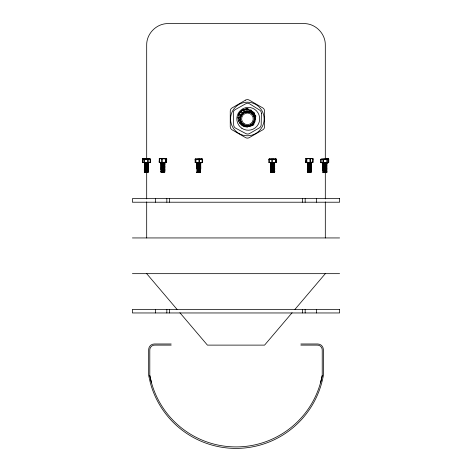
<?xml version="1.0" encoding="UTF-8"?>
<svg xmlns="http://www.w3.org/2000/svg" width="472" height="472" viewBox="0 0 472 472"><rect width="100%" height="100%" fill="white"/><g stroke="black" fill="none" stroke-linecap="round" stroke-linejoin="round"><path stroke-width="0.71" d="M300.853 343.988L317.727 343.988A5.629 5.629 0 0 1 323.355 349.616L323.355 375.553A88.777 88.777 0 0 1 150.379 383.016L148.674 375.553L148.674 349.616A5.629 5.629 0 0 1 154.303 343.988L171.183 343.988M240.342 117.321L240.484 116.047L241.522 114.395M255.381 119.103C257.157 110.177 243.127 105.557 239.044 113.681C237.174 117.233 237.923 122.124 241.086 124.685C244.602 128.36 250.101 126.708 254.001 124.767M240.431 117.363L241.67 114.513L240.661 116.124M240.466 117.375L240.726 116.147M243.05 113.256C257.063 103.917 259.299 132.367 243.582 124.98A7.222 7.222 0 0 1 244.036 112.483L246.425 111.711L248.933 111.805L246.413 111.646L243.918 112.253L242.891 113.05M244.236 126.366L241.511 123.457L240.478 121.103C244.313 131.647 259.547 123.428 253.322 114.265M245.906 125.924L248.419 126.083L250.797 125.245C254.585 123.139 256.054 117.587 253.169 114.383C246.649 107.687 256.957 117.864 254.632 119.127A7.222 7.222 0 0 1 243.582 124.98L246.998 127.003M320.506 382.886L322.228 375.494L322.228 350.737A4.974 4.974 0 0 0 316.606 345.115L300.853 345.115M252.774 123.705L254.172 121.605L254.703 119.133L254.355 116.625M254.172 121.605L254.898 119.139M255.505 117.351L255.924 116.018M238.46 115.262C239.593 111.953 242.779 109.274 246.313 109.038M247.735 126.874C244.053 126.803 240.797 124.071 240.083 120.454C239.658 117.274 241.717 114.537 241.186 111.309L244.207 109.427L247.027 108.932M244.933 126.809L245.08 126.402L244.236 126.514M251.01 110.106L250.384 111.811L254.001 113.445M164.427 171.655L165.052 171.554L163.601 171.188L163.607 162.622L164.203 162.645M164.439 163.495L161.241 163.648M164.427 167.654L165.052 167.554L163.601 167.194L164.433 166.923M161.229 170.504L165.052 170.416L164.427 170.51M245.641 109.244L244.248 109.539L242.738 113.156L241.009 115.227L238.832 113.97M195.072 159.188L202.276 158.958L202.335 162.575L195.219 162.616L195.072 159.188L196.24 158.958M195.343 158.958L195.343 162.616M268.892 159.188L276.102 158.958L276.161 162.575L269.046 162.616L268.892 159.188L270.067 158.958M275.978 162.616L275.978 158.958M310.983 171.938C311.703 171.336 306.558 171.938 308.122 171.371M240.484 116.047L241.629 114.495M250.797 125.245L252.827 123.752L254.349 121.676M200.252 163.3L200.883 163.218L197.054 163.306M200.27 166.728L200.895 166.645L200.264 166.592L200.258 166.026L200.901 166.073L200.258 166.156M197.072 166.162L200.27 166.026L197.066 165.589M200.264 166.592L197.072 166.734M200.275 167.867L200.901 167.784L200.27 167.737L200.264 167.165L200.907 167.212L200.264 167.294M200.441 166.976L200.045 166.887L200.051 167.46L197.078 167.371M200.281 169.011L200.907 168.929L200.275 168.882L200.051 168.026L197.072 167.873M239.982 112.519C241.44 110.985 245.056 106.908 245.074 111.811L247.729 111.339L250.632 109.84M239.044 113.681C241.08 110.312 245.239 108.33 249.122 109.168M242.189 125.717L242.744 125.056L241.086 124.685M253.499 112.23L252.721 113.156L255.558 115.929M252.726 125.056C255.499 122.631 256.237 118.448 254.455 115.221L255.381 117.758M292.097 312.741L264.58 345.115L207.42 345.115L179.903 312.741M294.947 309.39L325.308 273.666M247.287 109.404L245.074 111.811L242.738 113.156L241.109 111.215M159.424 162.35L159.129 162.12L159.424 158.692M159.967 162.12L159.672 162.35M166.179 162.35L165.884 162.12L166.179 158.692M159.365 158.692L166.722 158.922L166.545 162.309L159.365 162.35M305.785 162.35L305.49 162.12L305.785 158.692M306.033 158.692L306.328 158.922L306.033 162.35M312.788 158.692L313.083 158.922L312.788 162.35M307.296 163.141L311.42 163.459L310.959 163.194L311.42 162.887L307.296 162.569M310.977 163.766L311.272 163.471L310.794 163.495M307.614 164.71L311.443 164.604L307.313 164.285M307.337 165.424L311.461 165.743L311.001 165.477L311.455 165.17L310.818 165.153M310.617 166.073L311.308 165.755L310.83 165.778M307.39 168.28L311.514 168.598L311.042 168.333L311.349 168.044L310.871 168.061M307.726 170.852L311.555 170.882L307.414 170.711M247.965 109.18L247.729 109.41L247.729 108.808M270.875 163.306L274.385 163.459L274.533 162.616M270.757 164.403L274.722 164.309L270.745 163.831M274.273 165.194L274.728 164.881L274.403 164.604M271.294 164.834L270.763 164.976L274.409 165.17L274.739 166.026L274.291 166.339L270.775 166.114M270.786 166.687L274.433 166.887L274.751 166.592L274.285 166.297M270.822 168.97L274.787 168.882L274.438 167.46L270.792 167.259L271.323 167.123M241.723 123.298L240.549 121.08C242.26 126.644 249.57 127.776 252.827 123.752M243.021 113.233L244.036 112.483A7.222 7.222 0 0 1 254.632 119.127M143.04 162.527L142.603 162.297L142.603 159.093L143.04 158.869M145.523 162.527L143.405 162.527M149.866 158.869L150.302 159.093L150.302 162.297L149.866 162.527M202.152 158.958L199.591 159.188L199.591 162.386L200.5 162.616M321.314 162.74L320.877 162.51L320.877 159.312L321.314 159.082M327.509 159.093L328.748 159.093L328.748 162.297L328.14 162.74M324.913 158.863L326.789 159.312L327.774 159.082M242.932 113.132C246.679 110.082 252.968 111.941 254.284 116.643M307.591 162.858L310.959 163.194M307.596 163.43L311.101 163.749M307.632 165.713L311.479 166.315L307.349 165.996M307.65 166.286L311.018 166.592M307.673 167.997L311.042 168.333M307.685 168.569L311.196 168.887M248.378 109.628L247.729 108.926L244.248 109.539L241.186 111.309L238.915 114.017L240.083 117.758L240.083 120.454L238.389 120.755M239.894 123.635L241.009 122.991L238.867 121.617M307.313 163.713L311.272 164.02M307.331 164.858L307.797 165.047M307.355 166.569L311.479 166.887L307.656 166.994M307.372 167.141L309.349 167.401M307.372 167.713L311.496 168.026L310.641 167.784M307.414 169.997L311.538 170.315L310.906 170.345M274.38 172.203L270.704 172.068M142.603 159.093L145.577 158.958M143.093 158.958L142.656 159.188L143.635 158.999M150.302 162.297L148.515 162.297M320.877 159.312L322.116 159.312M326.689 159.093L327.385 158.863M326.518 159.312L327.214 159.082M324.712 162.74L322.246 162.74M328.241 162.48L328.748 162.297M250.903 110.395L251.47 110.153L251.906 111.203M159.129 158.922L160.114 158.692M163.371 162.35L160.787 162.35M166.722 162.12L165.731 162.35M308.841 158.692L311.426 158.692M313.083 162.12L312.098 162.35M323.037 163.76L326.565 164.026M323.054 164.333L326.423 164.681M323.054 164.905L326.423 165.247M323.072 165.477L326.565 165.737M323.072 166.05L326.547 166.309M323.09 166.616L326.553 166.882M323.113 168.333L326.53 168.593M323.131 168.905L326.494 169.247M323.131 169.472L326.518 169.737M323.149 170.044L326.512 170.422M323.149 170.616L326.506 170.882M270.952 168.351L274.32 168.581M270.975 170.062L274.344 170.298M270.981 170.634L274.35 170.87M270.993 171.206L274.362 171.436M148.137 163.548L144.768 163.324M148.119 164.12L144.774 163.896M148.125 164.693L144.621 164.445M148.114 165.265L146.426 165.082M148.119 165.831L144.751 165.607M148.102 166.404L146.414 166.221M148.108 166.976L144.739 166.752M148.09 167.548L144.591 167.495M148.09 169.259L144.721 168.994M148.072 169.832L144.633 169.778M148.078 170.404L144.709 170.18M148.06 170.976L144.715 170.746M148.072 171.548L144.697 171.277M312.098 158.692L312.541 158.692M326.4 163.566L326.583 163.454M144.65 171.92L146.627 172.203M322.872 171.472L326.996 171.832L326.364 171.855M322.872 172.044L326.996 172.404L326.536 172.321M202.429 162.386L201.255 162.616M273.418 159.188L275.831 159.188M273.471 162.616L270.822 162.616M270.574 162.928L274.539 163.188M270.58 163.501L274.71 163.737L274.385 163.459M270.592 164.067L274.722 164.309L274.09 164.356M270.615 165.784L274.58 166.008M270.657 168.64L274.615 168.864M270.662 169.212L274.792 169.448L274.338 169.767M270.698 171.495L274.828 171.737L274.474 169.743L270.828 169.542M148.391 167.831L146.409 167.643M326.412 163.312L327.043 163.206L326.412 163.123M323.22 164.563C321.178 164.934 328.477 165.117 326.388 164.834M326.836 167.825L326.37 167.69M323.279 167.991L322.653 168.097L326.819 168.303M323.296 169.135L322.671 169.242L326.813 169.442M323.314 170.274L322.689 170.386L326.825 170.587M164.592 163.896L163.607 163.766M164.604 164.468L161.235 164.274M164.592 165.041L163.607 164.905M164.598 165.613L161.229 165.359M164.598 166.752L161.229 166.557M164.586 167.324L163.601 167.194M164.598 167.896L161.223 167.648M164.586 168.469L163.595 168.333M164.58 169.607L161.229 169.359M164.592 170.18L161.218 169.932M164.58 170.752L163.589 170.616M164.586 171.324L161.218 171.13M195.491 159.188L197.904 159.188M198.588 159.188L199.644 158.958M199.591 162.386L197.851 162.616M275.831 162.386L274.35 162.616M244.006 112.419L246.413 111.646M160.787 158.692L163.371 158.692M165.884 162.12L164.291 162.35M164.893 162.462L164.427 162.35M164.899 163.035L160.769 162.828L161.4 162.763M164.881 165.89L164.415 165.778M164.887 168.746L161.389 168.581M306.328 158.922L307.921 158.692M311.426 162.35L308.841 162.35M311.095 162.309L311.756 162.12M197.066 163.878L200.423 164.12M197.06 164.445L200.429 164.687M197.066 165.017L200.429 165.259M197.084 168.445L200.057 168.598M197.078 169.017L200.452 169.259M197.089 169.59L200.447 169.832M197.084 170.156L200.452 170.404M197.095 170.728L200.452 170.97M197.089 171.301L200.458 171.542M197.095 171.873L200.299 172.203M143.842 162.297L143.842 159.093L145.523 158.869M145.305 159.093L147.6 159.093L147.6 162.297L146.468 162.527M145.358 159.188L146.491 158.958M322.665 159.312L323.798 159.082M322.246 159.082L325.875 159.312M327.774 162.74L325.656 162.74M200.423 163.548L200.028 163.459L200.889 163.79L200.252 163.873M200.435 165.831L200.04 165.743L200.264 165.454L200.889 165.501L200.264 165.583M200.429 166.404L200.034 166.315M200.435 167.542L200.04 167.46M200.447 168.115L200.051 168.026L200.27 167.737L197.237 167.69M200.441 168.687L200.045 168.598M321.857 162.698L320.877 162.51M200.258 165.011L200.895 164.929L200.252 164.881L200.275 165.454L196.6 165.353L197.243 165.265M196.789 167.595L197.255 167.69M200.281 170.722C202.335 170.422 195.202 170.722 197.255 170.404M161.235 163.076L164.746 163.282M161.241 164.793L163.625 164.905M161.241 165.932L163.619 166.05M161.235 167.076L163.619 167.194M161.235 168.221L163.743 168.616M161.223 168.787L164.734 168.994M161.223 171.643L163.902 171.938M271.335 167.69L270.804 167.831L274.309 168.014M271.064 164.551L270.438 164.693L274.562 164.899M271.075 165.123C269.235 165.395 275.347 165.766 274.409 165.17M271.093 166.834C269.188 167.466 275.76 166.634 274.309 167.477M271.105 167.407L270.645 167.595M271.111 167.979L270.486 168.12L274.61 168.297M271.14 169.69L270.509 169.837L274.639 170.044M271.146 170.262L270.521 170.404L274.645 170.581M271.158 170.834L270.527 170.976L271.158 171.065M161.406 169.719L160.757 169.684L161.4 169.619M144.727 167.849L148.237 168.067L147.706 168.174M144.733 168.421L148.22 168.64L147.689 168.74M144.709 171.849L146.709 172.109M148.934 158.869L148.237 159.093L148.237 162.297L148.934 162.527M327.792 162.74L328.488 162.51L328.488 159.312L327.792 159.082M308.086 169.088L307.549 169.224L311.06 169.448M164.291 158.692L165.058 158.692M147.966 163.318L148.591 163.206L144.467 163.005M144.473 163.577L148.438 163.731M144.479 164.15L145.641 164.203M144.467 164.716L146.444 164.787M144.473 165.288L145.63 165.347M144.456 165.861L146.438 165.932M144.444 167.005L147.246 167.094M144.279 168.74L144.886 168.687M144.886 171.047L144.237 171.023L144.886 170.97M306.151 158.734L306.481 158.692M252.98 111.475L250.384 111.811L247.729 111.339L247.729 109.528M147.217 168.545C151.3 168.115 142.88 168.292 144.898 168.115M323.485 167.141L322.954 167.241L326.459 167.536M323.509 167.713L322.972 167.814L326.476 168.132M274.592 166.616L273.424 166.557M274.598 167.188L274.433 166.887M274.604 167.755L270.639 167.595M274.627 169.472L274.468 169.171M274.657 171.183L271.152 171.065M147.948 163.884L148.438 163.831M147.96 164.457L148.586 164.35L145.618 164.203M147.948 165.601L148.574 165.489L146.432 165.359M147.931 166.173L148.58 166.061L147.234 165.949M147.937 166.746L148.568 166.634L146.42 166.504M147.925 167.312L148.574 167.206L147.223 167.094M147.919 169.029L148.544 168.917L144.42 168.752M147.901 169.601L148.55 169.489L147.901 169.407M147.907 170.168L148.538 170.062L144.875 169.908M147.895 170.74L148.544 170.634L147.889 170.551M147.901 171.312L148.527 171.206L144.863 171.047M147.907 171.885C149.937 171.495 142.857 171.737 144.869 171.542M310.983 164.905L311.296 165.188L310.83 165.206M311.001 165.477L307.632 165.277M326.4 163.884L327.049 163.778L326.394 163.695M326.406 164.457L327.031 164.35L326.4 164.268M326.394 165.601L327.019 165.489L326.394 165.406M326.376 166.168L327.025 166.061L326.376 165.979M307.856 168.799L307.231 168.947L311.355 169.183M326.382 166.74L327.013 166.634L326.382 166.551M307.874 169.365L307.231 169.513L307.874 169.613M326.37 167.312L327.019 167.206L326.364 167.123M326.848 168.398L326.358 168.457L326.772 168.398M307.897 171.082L307.266 171.23L311.39 171.472M307.897 171.655L307.272 171.802L311.396 172.014L307.331 171.938M326.347 169.595L326.836 169.542M326.825 170.687L326.341 170.74L326.813 170.681M326.353 171.885L326.978 171.773L326.353 171.69M199.497 172.203L196.641 172.203L197.272 172.121M164.421 163.654L165.07 163.56L164.421 163.495M164.433 164.227L165.058 164.132L161.394 164.008M164.421 164.799L165.07 164.698L164.421 164.634M164.427 165.371L165.058 165.271L161.394 165.153M164.427 166.51L165.052 166.415L161.394 166.292M164.415 167.082L165.064 166.988L164.415 166.917M164.415 168.227L165.058 168.126L164.409 168.061M164.409 169.365L165.058 169.271L164.409 169.206M164.421 169.938L165.047 169.843L161.383 169.719M164.409 170.51L164.87 170.457M164.415 171.082C166.451 170.728 159.318 171.012 161.4 170.758M323.22 163.99L322.577 164.103L323.22 164.244M322.759 165.188L323.243 165.135M323.243 165.707C321.184 166.15 328.282 166.038 326.27 166.144M323.261 166.274L322.612 166.386L323.957 166.575M323.261 166.846C321.202 167.3 328.3 167.171 326.294 167.289M323.279 167.418L322.63 167.53L326.311 167.808M323.296 168.563L322.647 168.669L323.296 168.811M322.83 169.755L323.314 169.702M323.314 170.846L322.689 170.952L324.028 171.147M197.225 163.554L196.6 163.637L200.258 163.737L200.27 164.309L196.594 164.209L197.237 164.12M197.231 164.693L196.606 164.781L200.264 164.881L200.258 164.309L200.883 164.356L200.258 164.439M197.237 165.837L196.612 165.92L200.27 166.026M197.243 166.41L196.606 166.492L197.249 166.545M197.243 166.976L196.612 167.064L200.275 167.165M196.771 167.595L197.249 167.548M197.249 168.12L196.617 168.209L200.281 168.309M197.255 168.693L196.617 168.775L197.255 168.828M197.249 169.265C195.196 169.578 202.364 169.283 200.275 169.584M197.261 169.837C195.172 170.144 202.335 169.849 200.281 170.15M197.267 170.976C195.202 171.289 202.311 170.994 200.287 171.295M197.261 171.548C195.213 171.861 202.346 171.56 200.299 171.867M273.471 158.958L272.415 159.188L272.415 162.386M326.536 171.56L323.167 171.33M326.536 172.132L323.167 171.897M145.7 172.109L144.249 172.168L145.571 172.073M162.923 171.938L160.769 171.967L161.394 171.902M200.27 168.439L200.907 168.357L200.27 168.309M161.111 158.734L161.56 158.692M309.29 158.734L309.732 158.692M161.406 163.336L160.781 163.4L163.743 163.471M161.418 163.902L160.769 163.973L161.418 164.008M161.406 164.474L160.775 164.545L164.439 164.634M161.412 165.047L160.769 165.117L161.412 165.153M161.4 165.619L160.775 165.684L164.433 165.778M161.412 166.191L160.763 166.256L161.412 166.292M161.4 166.758L160.775 166.828L163.737 166.899M161.406 167.33L160.763 167.401L161.406 167.436M161.394 167.902L160.769 167.973L164.433 168.061M161.406 168.475L160.757 168.539L161.406 168.581M161.394 169.047L160.769 169.112L164.427 169.206M161.389 170.185L160.763 170.256L163.731 170.327M161.389 171.33L160.763 171.401L163.725 171.472M311.373 169.755L310.895 169.719M273.86 164.079L274.71 163.737L274.079 163.79M322.742 163.047L326.86 163.265L326.235 163.288M326.795 169.56L326.329 169.525M144.426 167.572L144.892 167.542M144.892 169.259L144.261 169.306L147.925 169.407M144.898 169.832L144.249 169.879L144.898 169.908M144.88 170.398L144.255 170.451L147.913 170.551M310.659 168.357L311.054 168.333M310.694 170.64L311.219 170.604L307.709 170.422M310.788 162.923L311.254 162.899L310.959 162.622M310.812 164.634L311.29 164.616M310.847 166.35L311.313 166.327L311.013 166.05M310.865 167.489L311.496 167.46L309.337 167.401M310.889 168.634L311.349 168.616M310.924 170.917L311.39 170.899L311.077 170.05M326.235 163.861L326.86 163.837L322.577 163.53M326.235 164.433L326.884 164.409L323.202 164.244M326.252 165.578L326.901 165.548L325.556 165.501M326.27 166.716L326.754 166.704L324.754 166.616M326.288 167.861L326.937 167.837L326.288 167.808M305.726 158.692L312.847 158.692M142.922 158.869L149.978 158.869M164.734 158.734L165.884 158.922M166.722 158.922L166.539 162.12M312.423 158.734L313.083 158.922M324.883 158.863L328.423 158.863M142.981 158.958L146.969 158.958M144.591 159.093L148.308 159.093M147.382 158.869L150.302 159.093M321.202 159.082L328.258 159.082M144.65 159.188L147.223 159.188M196.889 159.188L200.606 159.188M201.255 158.958L202.429 159.188M270.716 159.188L274.433 159.188M275.082 158.958L276.25 159.188M328.488 159.312L328.577 162.51L328.188 162.521M159.129 162.12L160.114 162.35M305.49 162.12L306.481 162.35M306.328 162.12L307.921 162.35M142.603 162.297L143.163 162.575M147.6 162.297L148.237 162.297M305.726 162.35L312.847 162.35M142.691 159.093L142.656 162.386L142.745 159.188M195.072 162.386L195.874 162.575M195.491 162.386L196.971 162.616M268.892 162.386L270.067 162.616M276.25 162.386L275.984 159.188M142.656 162.386L149.978 162.527M142.981 162.616L144.609 162.616M321.202 162.74L328.258 162.74M160.781 162.923L165.07 162.923M307.142 162.923L311.431 162.923M144.326 163.094L148.574 163.094M326.205 163.094L327.025 163.094M144.379 163.188L144.804 163.188M196.623 163.188L200.871 163.188M270.45 163.188L274.698 163.188M322.6 163.312L326.854 163.312M160.97 171.938L164.881 171.938M144.515 172.109L148.391 172.109M326.447 172.109L326.836 172.109M144.568 172.203L147.258 172.203M196.806 172.203L200.688 172.203M270.633 172.203L274.515 172.203L270.863 171.826M161.076 172.28L164.769 172.28M307.443 172.28L311.137 172.28M322.789 172.321L326.665 172.321M144.621 172.451L148.285 172.451M326.364 172.451L326.73 172.451M144.674 172.545L147.211 172.545M196.918 172.545L200.576 172.545M270.745 172.545L274.403 172.545M322.895 172.663L326.559 172.663M132.402 237.941L339.598 237.941M132.402 273.666L339.598 273.666M171.183 345.115L155.424 345.115A4.974 4.974 0 0 0 149.801 350.737L149.801 375.494L151.536 382.886M145.624 166.492L144.438 166.468M145.612 165.347L146.45 165.359L146.444 162.799M145.6 166.486L146.444 166.504M161.389 167.436L163.749 167.471M146.432 167.648L144.432 167.607M273.43 166.557L270.621 166.457M200.252 163.17L196.588 163.064M310.83 165.153L307.785 165.047M197.231 166.545L200.281 166.592L200.045 166.315M310.906 169.719L307.862 169.619M197.243 168.828L200.287 168.882L200.293 171.737M146.444 162.504L147.96 162.551M146.45 165.082L144.627 165.017M146.414 165.932L147.258 165.949M146.438 166.227L144.756 166.179M326.252 164.952L326.884 164.982M325.633 170.073L326.972 170.121L326.353 169.979M324.83 171.183L326.996 171.259L326.341 171.118M274.279 165.725L270.769 165.542M325.58 165.501L322.759 165.336M325.651 170.073L322.83 169.902M325.668 171.212L324.01 171.147M163.601 166.05L164.728 166.138M200.24 162.598L200.706 162.616M323.934 166.575L324.777 166.616M323.243 165.389L323.934 165.436M323.279 168.817L326.99 168.917L326.364 168.834M326.358 168.262L326.842 168.303M326.347 169.407L326.836 169.442M148.426 164.875L146.42 164.787L146.414 169.932M325.827 158.863L326.96 159.093M325.656 159.082L326.111 159.123M146.521 158.958L146.981 158.999M310.653 158.692L311.095 158.734M162.48 158.692L162.923 158.734M271.677 158.958L272.733 159.188M197.851 158.958L198.907 159.188L198.907 162.386M311.119 164.321L307.608 164.138M311.16 167.177L311.036 167.761L307.667 167.566M311.213 170.032L307.567 169.796M326.541 163.548L322.895 163.247M246.39 111.451L248.945 111.734L251.251 112.749L253.116 114.43M307.154 158.692L307.478 158.734M165.731 158.692L166.061 158.734M143.966 158.869L144.715 159.188M143.105 162.48L143.441 162.616M237.971 117.386L240.083 117.758M328.311 158.863L328.748 159.093M328.14 159.082L328.577 159.312M312.541 162.35L312.246 162.12M243.582 124.98L245.888 125.989M248.986 111.545L251.293 112.69M269.17 158.958L271.73 159.188L271.73 162.386M243.44 125.204L241.664 123.34L240.549 121.08M146.692 273.666L177.053 309.39M238.024 117.764L240.083 120.454M254.337 112.631L254.396 113.953M146.385 169.359L146.385 171.643M328.659 159.093L328.659 162.297M327.338 159.312L327.338 162.51M326.789 159.312L326.789 162.51M325.308 159.158L325.308 45.035C325.55 33.577 315.331 23.358 303.874 23.6L168.126 23.6C156.669 23.358 146.45 33.577 146.692 45.035L146.692 159.158M325.308 172.41L325.308 198.918M325.308 201.863L325.308 237.941M323.58 159.312L323.58 162.51M322.937 159.312L322.937 162.51M320.966 159.312L320.966 162.51M316.376 198.647L316.376 202.217M316.376 309.39L316.376 312.96M312.906 158.922L312.906 162.12M310.617 158.922L310.617 162.12M309.945 158.922L309.945 162.12M306.818 158.922L306.818 162.12M305.16 198.647L305.16 202.217M305.16 309.39L305.16 312.96M302.623 198.647L302.623 202.217M302.623 309.39L302.623 312.96M275.406 159.188L275.406 162.386M269.158 159.188L269.158 162.386M202.163 159.188L202.163 162.386M195.915 159.188L195.915 162.386M169.383 198.647L169.383 202.217M169.383 309.39L169.383 312.96M166.84 198.647L166.84 202.217M166.84 309.39L166.84 312.96M165.395 158.922L165.395 162.12M162.268 158.922L162.268 162.12M161.595 158.922L161.595 162.12M159.306 158.922L159.306 162.12M155.624 198.647L155.624 202.217M155.624 309.39L155.624 312.96M150.208 159.093L150.208 162.297M146.692 171.678L146.692 198.918M146.692 201.863L146.692 237.941M144.391 159.093L144.391 162.297M322.228 375.494A87.745 87.745 0 0 1 149.801 375.494M261.382 113.345L261.181 124.702A3.788 3.788 0 0 1 259.287 127.918L249.594 133.523A3.87 3.87 0 0 1 245.841 133.588L235.658 128.177A3.699 3.699 0 0 1 233.693 125.033L233.304 112.879A3.516 3.516 0 0 1 235.103 109.693L245.859 103.698A3.628 3.628 0 0 1 249.546 103.787L259.606 110.064A3.788 3.788 0 0 1 261.382 113.345M245.552 100.117L232.118 107.876A3.735 3.735 0 0 0 230.253 110.967L230.253 126.761A3.735 3.735 0 0 0 232.118 129.853L245.676 137.676A3.735 3.735 0 0 0 249.287 137.612L262.839 129.782A3.735 3.735 0 0 0 264.585 126.62L264.585 110.967A3.735 3.735 0 0 0 262.721 107.876L249.163 100.046A3.735 3.735 0 0 0 245.552 100.117M339.598 198.647L132.402 198.647L132.402 202.217L339.598 202.217L339.598 198.647M339.598 309.39L132.402 309.39L132.402 312.96L339.598 312.96L339.598 309.39M241.876 128.295A11.434 11.434 0 0 0 259.659 119.581A11.434 11.434 0 0 0 243.222 108.542A11.434 11.434 0 0 0 241.876 128.295M243.322 124.413A6.897 6.897 0 0 0 254.266 119.634A6.897 6.897 0 0 0 244.655 112.542A6.897 6.897 0 0 0 243.322 124.413M243.959 123.552A5.829 5.829 0 0 0 253.21 119.516A5.829 5.829 0 0 0 245.086 113.522A5.829 5.829 0 0 0 243.959 123.552M238.92 133.505A16.791 16.791 0 0 0 264.143 119.021A16.791 16.791 0 0 0 238.991 104.418A16.791 16.791 0 0 0 238.92 133.505"/></g></svg>
